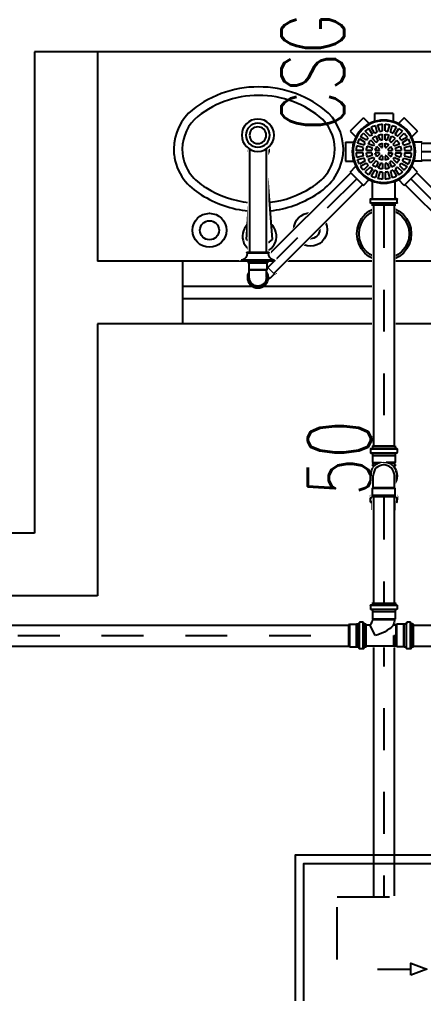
# Model space of a CAD drawing. Header units: inches. Extents: x 542787 to 543192, y 9574025 to 9574373.
# Drawn here: x 543045.465 to 543046.43, y 9574104.604 to 9574106.932 of the extents above; entities that cross this region are included whole.
import ezdxf
from ezdxf.enums import TextEntityAlignment as Align

# ---------------------------------------------------------------- set-up
doc = ezdxf.new("R2010")
doc.units = ezdxf.units.IN
doc.header["$MEASUREMENT"] = 0
for name, pattern in [('DASHDOT', [1, 0.5, -0.25, 0, -0.25]), ('HIDDEN', [0.375, 0.25, -0.125]), ('HIDDEN2', [4.7625, 3.175, -1.5875])]:
    doc.linetypes.add(name, pattern=pattern)
for name, color, linetype in [('EIXO', 8, 'Continuous'), ('I-ARQ', 8, 'Continuous'), ('I-CONEXAO', 1, 'Continuous'), ('I-ESGOTO', 6, 'Continuous'), ('I-NORMO_INST', 4, 'Continuous'), ('TINTERNO', 8, 'Continuous')]:
    doc.layers.add(name, color=color, linetype=linetype)
doc.styles.add('125', font='ROMANS.SHX', dxfattribs={"width": 0.7, "height": 0.25})
doc.styles.add('25', font='ROMANS.SHX', dxfattribs={"width": 0.7, "height": 0.05})

# ---------------------------------------------------------------- blocks, each defined once
blk = doc.blocks.new('*U170')
at = {"color": 2}
blk.add_wipeout([(0, -0.0285), (-4.4131, -0.0285), (-4.4131, 0.0285), (0, 0.0285)], dxfattribs=at)
for p, q in [((0, 0.025), (-4.4131, 0.025)), ((0, -0.025), (-4.4131, -0.025))]:
    blk.add_line(p, q)
at = {"layer": 'EIXO', "linetype": 'DASHDOT', "ltscale": 0.01}
blk.add_line((0, 0), (-4.4131, 0), dxfattribs=at)
blk = doc.blocks.new('*U78')
at = {"color": 2}
blk.add_wipeout([(0.1631, -0.1299), (0.3716, -0.3383), (0.3384, -0.3715), (0.1299, -0.1631)], dxfattribs=at)
for p, q in [((0.1607, -0.1323), (0.3692, -0.3407)), ((0.1324, -0.1606), (0.3409, -0.369))]:
    blk.add_line(p, q)
at = {"layer": 'EIXO', "linetype": 'DASHDOT', "ltscale": 0.01}
blk.add_line((0.1465, -0.1465), (0.355, -0.3549), dxfattribs=at)
blk = doc.blocks.new('*U74')
at = {"color": 2}
blk.add_wipeout([(-0.0036, 0.0278), (-0.0036, 0.0295), (0.007, 0.0401), (0.007, 0.0415), (0.0103, 0.0448), (0.0448, 0.0103), (0.0415, 0.007), (0.0401, 0.007), (0.0295, -0.0036), (0.0278, -0.0036), (0.0228, -0.0085), (0.0203, -0.0135), (0.0127, -0.0208), (0.0019, -0.0243), (-0.0059, -0.0237), (-0.0141, -0.0199), (-0.0191, -0.0152), (-0.0228, -0.0086), (-0.0244, -0.0002), (-0.0238, 0.0052), (-0.0203, 0.0135), (-0.0156, 0.0187), (-0.0085, 0.0228)], dxfattribs=at)
for p, q in [((-0.0077, 0.0215), (-0.002, 0.0272)), ((0.0086, 0.0395), (-0.002, 0.0288)), ((0.0045, 0.0223), (-0.002, 0.0288)), ((-0.002, 0.0288), (-0.002, 0.0271)), ((-0.002, 0.0271), (0.0025, 0.0227)), ((0.0115, 0.0437), (0.0086, 0.0409)), ((0.0086, 0.0409), (0.0086, 0.0395)), ((0.0086, 0.0409), (0.0409, 0.0086)), ((0.0115, 0.0437), (0.0437, 0.0115)), ((0.0223, 0.0045), (0.0288, -0.002)), ((0.0271, -0.002), (0.0227, 0.0025)), ((0.0395, 0.0086), (0.0288, -0.002)), ((0.0409, 0.0086), (0.0395, 0.0086)), ((0.0437, 0.0115), (0.0409, 0.0086)), ((0.0215, -0.0077), (0.0272, -0.002)), ((0.0288, -0.002), (0.0271, -0.002))]:
    blk.add_line(p, q)
for radius in [0.0228, 0.02]:
    blk.add_circle((0, 0), radius)
at = {"layer": 'TINTERNO'}
blk.add_line((0.0086, 0.0395), (0.0395, 0.0086), dxfattribs=at)
blk.add_circle((0, 0), 0.0188, dxfattribs=at)
blk = doc.blocks.new('*U75')
at = {"color": 2}
blk.add_wipeout([(-0.2064, -0.2397), (-0.4177, -0.4511), (-0.4509, -0.4179), (-0.2396, -0.2065)], dxfattribs=at)
for p, q in [((-0.2371, -0.2089), (-0.4485, -0.4204)), ((-0.2088, -0.2372), (-0.4202, -0.4487))]:
    blk.add_line(p, q)
at = {"layer": 'EIXO', "linetype": 'DASHDOT', "ltscale": 0.01}
blk.add_line((-0.223, -0.2231), (-0.4343, -0.4345), dxfattribs=at)
blk = doc.blocks.new('A$C57B471C8')
for p, q in [((-0.2101, 0.0488), (-0.1783, 0.0806)), ((-0.1783, 0.0806), (-0.1646, 0.0669)), ((-0.152, 0.0915), (-0.152, 0.0721)), ((-0.152, 0.0915), (-0.107, 0.0915)), ((-0.107, 0.0915), (-0.107, 0.0721)), ((-0.0807, 0.0806), (-0.0944, 0.0669)), ((-0.0807, 0.0806), (-0.0489, 0.0488)), ((-0.2101, 0.0488), (-0.1964, 0.0351)), ((-0.0489, 0.0488), (-0.0626, 0.0351)), ((-0.0181, 0.0273), (-0.0591, 0.0273)), ((-0.0168, 0.0309), (-0.0171, 0.0283)), ((-0.0071, 0.0318), (-0.0158, 0.0318)), ((-0.0158, 0.0308), (-0.0158, -0.0308)), ((-0.0071, 0.0308), (-0.0071, -0.0308)), ((-0.0061, 0.0311), (-0.0053, 0.0281)), ((0, 0.0273), (-0.0044, 0.0273)), ((0, 0.0273), (0, -0.0273)), ((-0.221, -0.0225), (-0.221, 0.0225)), ((-0.221, 0.0225), (-0.2016, 0.0225)), ((-0.221, -0.0225), (-0.2016, -0.0225)), ((-0.2101, -0.0488), (-0.1964, -0.0351)), ((-0.0489, -0.0488), (-0.0626, -0.0351)), ((-0.0181, -0.0273), (-0.0591, -0.0273)), ((-0.0168, -0.0309), (-0.0171, -0.0283)), ((-0.0071, -0.0318), (-0.0158, -0.0318)), ((-0.0061, -0.0311), (-0.0053, -0.0281)), ((0, -0.0273), (-0.0044, -0.0273)), ((-0.1783, -0.0806), (-0.2101, -0.0488)), ((-0.1783, -0.0806), (-0.1646, -0.0669)), ((-0.0807, -0.0806), (-0.0944, -0.0669)), ((-0.0489, -0.0488), (-0.0807, -0.0806)), ((-0.152, -0.0915), (-0.152, -0.0721)), ((-0.107, -0.0915), (-0.152, -0.0915)), ((-0.107, -0.0915), (-0.107, -0.0721))]:
    blk.add_line(p, q)
at = {"color": 8}
for p, q in [((-0.1623, 0.0371), (-0.1739, 0.0486)), ((-0.1568, 0.0413), (-0.165, 0.0554)), ((-0.1516, 0.0443), (-0.1598, 0.0584)), ((-0.1452, 0.0469), (-0.1494, 0.0627)), ((-0.1394, 0.0485), (-0.1436, 0.0643)), ((-0.1325, 0.0494), (-0.1325, 0.0657)), ((-0.1265, 0.0494), (-0.1265, 0.0657)), ((-0.1196, 0.0485), (-0.1154, 0.0643)), ((-0.1138, 0.0469), (-0.1096, 0.0627)), ((-0.1074, 0.0443), (-0.0992, 0.0584)), ((-0.1022, 0.0413), (-0.094, 0.0554)), ((-0.0967, 0.0371), (-0.0851, 0.0486)), ((-0.1738, 0.0221), (-0.1879, 0.0303)), ((-0.1708, 0.0273), (-0.1849, 0.0355)), ((-0.1666, 0.0328), (-0.1781, 0.0444)), ((-0.1517, 0.0179), (-0.1609, 0.0271)), ((-0.1474, 0.0222), (-0.1566, 0.0314)), ((-0.1431, 0.025), (-0.1481, 0.0371)), ((-0.1376, 0.0273), (-0.1426, 0.0394)), ((-0.1325, 0.0283), (-0.1325, 0.0414)), ((-0.1265, 0.0283), (-0.1265, 0.0414)), ((-0.1214, 0.0273), (-0.1164, 0.0394)), ((-0.1159, 0.025), (-0.1109, 0.0371)), ((-0.1116, 0.0222), (-0.1024, 0.0314)), ((-0.1073, 0.0179), (-0.0981, 0.0271)), ((-0.0924, 0.0328), (-0.0809, 0.0444)), ((-0.0882, 0.0273), (-0.0741, 0.0355)), ((-0.0852, 0.0221), (-0.0711, 0.0303)), ((-0.0171, 0.0273), (-0.0171, -0.0273)), ((-0.0051, 0.0273), (-0.0051, -0.0273)), ((-0.1789, 0.003), (-0.1952, 0.003)), ((-0.178, 0.0099), (-0.1938, 0.0141)), ((-0.1764, 0.0157), (-0.1922, 0.0199)), ((-0.1578, 0.003), (-0.1709, 0.003)), ((-0.1568, 0.0081), (-0.1689, 0.0131)), ((-0.1545, 0.0136), (-0.1666, 0.0186)), ((-0.1401, 0.003), (-0.1498, 0.003)), ((-0.1391, 0.0054), (-0.146, 0.0122)), ((-0.1349, 0.0096), (-0.1417, 0.0165)), ((-0.1325, 0.0106), (-0.1325, 0.0203)), ((-0.1265, 0.0106), (-0.1265, 0.0203)), ((-0.1241, 0.0096), (-0.1173, 0.0165)), ((-0.1199, 0.0054), (-0.113, 0.0122)), ((-0.1189, 0.003), (-0.1092, 0.003)), ((-0.1045, 0.0136), (-0.0924, 0.0186)), ((-0.1022, 0.0081), (-0.0901, 0.0131)), ((-0.1012, 0.003), (-0.0881, 0.003)), ((-0.0826, 0.0157), (-0.0668, 0.0199)), ((-0.081, 0.0099), (-0.0652, 0.0141)), ((-0.0801, 0.003), (-0.0638, 0.003)), ((-0.1789, -0.003), (-0.1952, -0.003)), ((-0.178, -0.0099), (-0.1938, -0.0141)), ((-0.1764, -0.0157), (-0.1922, -0.0199)), ((-0.1738, -0.0221), (-0.1879, -0.0303)), ((-0.1578, -0.003), (-0.1709, -0.003)), ((-0.1568, -0.0081), (-0.1689, -0.0131)), ((-0.1545, -0.0136), (-0.1666, -0.0186)), ((-0.1517, -0.0179), (-0.1609, -0.0271)), ((-0.1474, -0.0222), (-0.1566, -0.0314)), ((-0.1401, -0.003), (-0.1498, -0.003)), ((-0.1391, -0.0054), (-0.146, -0.0122)), ((-0.1349, -0.0096), (-0.1417, -0.0165)), ((-0.1325, -0.0106), (-0.1325, -0.0203)), ((-0.1265, -0.0106), (-0.1265, -0.0203)), ((-0.1241, -0.0096), (-0.1173, -0.0165)), ((-0.1199, -0.0054), (-0.113, -0.0122)), ((-0.1189, -0.003), (-0.1092, -0.003)), ((-0.1116, -0.0222), (-0.1024, -0.0314)), ((-0.1073, -0.0179), (-0.0981, -0.0271)), ((-0.1045, -0.0136), (-0.0924, -0.0186)), ((-0.1022, -0.0081), (-0.0901, -0.0131)), ((-0.1012, -0.003), (-0.0881, -0.003)), ((-0.0852, -0.0221), (-0.0711, -0.0303)), ((-0.0826, -0.0157), (-0.0668, -0.0199)), ((-0.081, -0.0099), (-0.0652, -0.0141)), ((-0.0801, -0.003), (-0.0638, -0.003)), ((-0.1708, -0.0273), (-0.1849, -0.0355)), ((-0.1666, -0.0328), (-0.1781, -0.0444)), ((-0.1623, -0.0371), (-0.1739, -0.0486)), ((-0.1568, -0.0413), (-0.165, -0.0554)), ((-0.1516, -0.0443), (-0.1598, -0.0584)), ((-0.1431, -0.025), (-0.1481, -0.0371)), ((-0.1376, -0.0273), (-0.1426, -0.0394)), ((-0.1325, -0.0283), (-0.1325, -0.0414)), ((-0.1265, -0.0283), (-0.1265, -0.0414)), ((-0.1214, -0.0273), (-0.1164, -0.0394)), ((-0.1159, -0.025), (-0.1109, -0.0371)), ((-0.1074, -0.0443), (-0.0992, -0.0584)), ((-0.1022, -0.0413), (-0.094, -0.0554)), ((-0.0967, -0.0371), (-0.0851, -0.0486)), ((-0.0924, -0.0328), (-0.0809, -0.0444)), ((-0.0882, -0.0273), (-0.0741, -0.0355)), ((-0.1452, -0.0469), (-0.1494, -0.0627)), ((-0.1394, -0.0485), (-0.1436, -0.0643)), ((-0.1325, -0.0494), (-0.1325, -0.0657)), ((-0.1265, -0.0494), (-0.1265, -0.0657)), ((-0.1196, -0.0485), (-0.1154, -0.0643)), ((-0.1138, -0.0469), (-0.1096, -0.0627))]:
    blk.add_line(p, q, dxfattribs=at)
blk.add_circle((-0.1295, 0), 0.0755)
blk.add_circle((-0.1295, 0), 0.0735, dxfattribs=at)
for radius, start, end in [(0.0658, 122.6132, 132.3868), (0.0658, 107.6132, 117.3868), (0.0495, 108.4746, 116.5254), (0.0658, 92.6132, 102.3868), (0.0495, 93.4746, 101.5254), (0.0658, 77.6132, 87.3868), (0.0495, 78.4746, 86.5254), (0.0495, 63.4746, 71.5254), (0.0658, 62.6132, 72.3868), (0.0658, 47.6132, 57.3868), (0.0658, 152.6132, 162.3868), (0.0658, 137.6132, 147.3868), (0.0495, 138.4746, 146.5254), (0.0415, 139.1455, 153.3545), (0.0495, 123.4746, 131.5254), (0.0415, 116.6455, 130.8545), (0.0285, 118.5423, 128.9577), (0.0415, 94.1455, 108.3545), (0.0285, 96.0423, 106.4577), (0.0415, 71.6455, 85.8545), (0.0285, 73.5423, 83.9577), (0.0285, 51.0423, 61.4577), (0.0415, 49.1455, 63.3545), (0.0495, 48.4746, 56.5254), (0.0415, 26.6455, 40.8545), (0.0495, 33.4746, 41.5254), (0.0658, 32.6132, 42.3868), (0.0658, 17.6132, 27.3868), (0.0658, 167.6132, 177.3868), (0.0495, 168.4746, 176.5254), (0.0495, 153.4746, 161.5254), (0.0415, 161.6455, 175.8545), (0.0285, 163.5423, 173.9577), (0.0285, 141.0423, 151.4577), (0.0205, 143.415, 171.585), (0.0205, 98.415, 126.585), (0.011, 150.8266, 164.1734), (0.011, 105.8266, 119.1734), (0.0205, 53.415, 81.585), (0.011, 60.8266, 74.1734), (0.011, 15.8266, 29.1734), (0.0205, 8.415, 36.585), (0.0285, 28.5423, 38.9577), (0.0285, 6.0423, 16.4577), (0.0415, 4.1455, 18.3545), (0.0495, 18.4746, 26.5254), (0.0495, 3.4746, 11.5254), (0.0658, 2.6132, 12.3868), (0.0658, 182.6132, 192.3868), (0.0658, 197.6132, 207.3868), (0.0495, 183.4746, 191.5254), (0.0495, 198.4746, 206.5254), (0.0415, 184.1455, 198.3545), (0.0415, 206.6455, 220.8545), (0.0285, 186.0423, 196.4577), (0.0285, 208.5423, 218.9577), (0.0205, 188.415, 216.585), (0.0285, 231.0423, 241.4577), (0.0205, 233.415, 261.585), (0.011, 195.8266, 209.1734), (0.011, 240.8266, 254.1734), (0.011, 285.8266, 299.1734), (0.0205, 278.415, 306.585), (0.011, 330.8266, 344.1734), (0.0285, 298.5423, 308.9577), (0.0205, 323.415, 351.585), (0.0285, 321.0423, 331.4577), (0.0285, 343.5423, 353.9577), (0.0415, 319.1455, 333.3545), (0.0415, 341.6455, 355.8545), (0.0495, 333.4746, 341.5254), (0.0495, 348.4746, 356.5254), (0.0658, 332.6132, 342.3868), (0.0658, 347.6132, 357.3868), (0.0658, 212.6132, 222.3868), (0.0495, 213.4746, 221.5254), (0.0495, 228.4746, 236.5254), (0.0415, 229.1455, 243.3545), (0.0495, 243.4746, 251.5254), (0.0415, 251.6455, 265.8545), (0.0285, 253.5423, 263.9577), (0.0285, 276.0423, 286.4577), (0.0415, 274.1455, 288.3545), (0.0495, 288.4746, 296.5254), (0.0415, 296.6455, 310.8545), (0.0495, 303.4746, 311.5254), (0.0495, 318.4746, 326.5254), (0.0658, 317.6132, 327.3868), (0.0658, 227.6132, 237.3868), (0.0658, 242.6132, 252.3868), (0.0658, 257.6132, 267.3868), (0.0495, 258.4746, 266.5254), (0.0495, 273.4746, 281.5254), (0.0658, 272.6132, 282.3868), (0.0658, 287.6132, 297.3868), (0.0658, 302.6132, 312.3868)]:
    blk.add_arc((-0.1295, 0), radius, start, end, dxfattribs=at)
for centre, start, end in [((-0.0181, 0.0284), 270, 355), ((-0.0158, 0.0308), 90, 175), ((-0.0071, 0.0308), 15, 90), ((-0.0044, 0.0284), 195, 270), ((-0.0181, -0.0284), 5, 90), ((-0.0158, -0.0308), 185, 270), ((-0.0071, -0.0308), 270, 345), ((-0.0044, -0.0284), 90, 165)]:
    blk.add_arc(centre, 0.001, start, end)
blk = doc.blocks.new('*U115')
at = {"color": 1, "style": '25', "flags": 3}
blk.add_attdef('QUANT.', text='', height=0.05, dxfattribs=at).set_placement((0, -0.2718), align=Align.CENTER)
at = {"color": 2}
blk.add_wipeout([(-0.0447, 0.0847), (-0.0339, 0.0739), (-0.0283, 0.0762), (-0.0283, 0.0915), (0.0283, 0.0915), (0.0283, 0.0762), (0.0339, 0.0739), (0.0447, 0.0847), (0.0847, 0.0447), (0.0739, 0.0339), (0.0762, 0.0283), (0.0915, 0.0283), (0.0915, -0.0283), (0.0762, -0.0283), (0.0739, -0.0339), (0.0847, -0.0447), (0.0447, -0.0847), (0.0339, -0.0739), (0.0332, -0.0742), (0.0332, -0.1093), (0.0359, -0.1122), (0.0359, -0.1295), (-0.0361, -0.1295), (-0.0361, -0.1122), (-0.0332, -0.1093), (-0.0332, -0.0742), (-0.0339, -0.0739), (-0.0447, -0.0847), (-0.0847, -0.0447), (-0.0739, -0.0339), (-0.0762, -0.0283), (-0.0915, -0.0283), (-0.0915, 0.0283), (-0.0762, 0.0283), (-0.0739, 0.0339), (-0.0847, 0.0447)], dxfattribs=at)
at = {"color": 2, "rotation": 269.9999999999936}
blk.add_blockref('A$C57B471C8', (-0.0001, -0.1295), dxfattribs=at)
at = {"color": 2}
blk.add_wipeout([(-0.0447, 0.0847), (-0.0339, 0.0739), (-0.0283, 0.0762), (-0.0283, 0.0915), (0.0283, 0.0915), (0.0283, 0.0762), (0.0339, 0.0739), (0.0447, 0.0847), (0.0847, 0.0447), (0.0739, 0.0339), (0.0762, 0.0283), (0.0915, 0.0283), (0.0915, -0.0283), (0.0762, -0.0283), (0.0739, -0.0339), (0.0847, -0.0447), (0.0447, -0.0847), (0.0339, -0.0739), (0.0332, -0.0742), (0.0332, -0.1093), (0.0359, -0.1122), (0.0359, -0.1295), (-0.0361, -0.1295), (-0.0361, -0.1122), (-0.0332, -0.1093), (-0.0332, -0.0742), (-0.0339, -0.0739), (-0.0447, -0.0847), (-0.0847, -0.0447), (-0.0739, -0.0339), (-0.0762, -0.0283), (-0.0915, -0.0283), (-0.0915, 0.0283), (-0.0762, 0.0283), (-0.0739, 0.0339), (-0.0847, 0.0447)], dxfattribs=at)
at = {"color": 2, "rotation": 269.9999999999936}
blk.add_blockref('A$C57B471C8', (-0.0001, -0.1295), dxfattribs=at)
at = {"color": 1, "style": '25', "flags": 1}
for tag, p in [('DESCRICAO', (0, -0.1085)), ('MARCA', (0, -0.1877))]:
    blk.add_attdef(tag, text='', height=0.05, dxfattribs=at).set_placement(p, align=Align.CENTER)
blk = doc.blocks.new('*U77')
at = {"color": 2}
blk.add_wipeout([(0.0285, 0), (0.0285, -1.7828), (-0.0285, -1.7828), (-0.0285, 0)], dxfattribs=at)
for p, q in [((-0.025, 0), (-0.025, -1.7828)), ((0.025, 0), (0.025, -1.7828))]:
    blk.add_line(p, q)
at = {"layer": 'EIXO', "linetype": 'DASHDOT', "ltscale": 0.01}
blk.add_line((0, 0), (0, -1.7828), dxfattribs=at)
blk = doc.blocks.new('*U73')
at = {"color": 2}
blk.add_wipeout([(0, 0.0228), (0.4829, 0.0228), (0.4829, -0.0228), (0, -0.0228)], dxfattribs=at)
for p, q in [((0, 0.02), (0.4829, 0.02)), ((0, -0.02), (0.4829, -0.02))]:
    blk.add_line(p, q)
at = {"layer": 'EIXO', "linetype": 'DASHDOT', "ltscale": 0.01}
blk.add_line((0, 0), (0.4829, 0), dxfattribs=at)
blk = doc.blocks.new('*U69')
at = {"color": 2}
blk.add_wipeout([(0.0026, 0.0263), (0.0167, 0.0222), (0.0266, 0.0115), (0.0291, -0.0016), (0.0243, -0.0154), (0.0138, -0.0241), (0.0026, -0.0262), (-0.0119, -0.0222), (-0.022, -0.0097), (-0.0237, 0.0006), (-0.0204, 0.0115), (-0.0115, 0.0225)], dxfattribs=at)
blk.add_circle((0.0027, 0), 0.025)
at = {"color": 8, "ltscale": 0.01}
blk.add_circle((0.0027, 0), 0.0233, dxfattribs=at)
for centre, start, end in [((0.0027, 0.0125), 132.0789, 270), ((0.0027, -0.0125), 312.0789, 90)]:
    blk.add_arc(centre, 0.0125, start, end, dxfattribs=at)
blk = doc.blocks.new('*U68')
at = {"color": 2}
blk.add_wipeout([(0.0171, 0.0222), (0.0183, 0.0234), (0.0333, 0.0234), (0.0343, 0.0244), (0.039, 0.0244), (0.039, -0.0244), (0.0343, -0.0244), (0.0333, -0.0234), (0.0183, -0.0234), (0.0171, -0.0222), (0.0101, -0.0222), (0.0049, -0.0239), (-0.0057, -0.0237), (-0.0159, -0.0185), (-0.0209, -0.0126), (-0.024, -0.0041), (-0.0242, 0.0027), (-0.0222, 0.01), (-0.0174, 0.0171), (-0.0132, 0.0205), (-0.0048, 0.0239), (0.0022, 0.0243), (0.0101, 0.0222)], dxfattribs=at)
for p, q in [((0, 0.0206), (0.0178, 0.0206)), ((0.019, 0.0218), (0.0178, 0.0206)), ((0.034, 0.0218), (0.019, 0.0218)), ((0.035, 0.0228), (0.034, 0.0218)), ((0.039, 0.0228), (0.035, 0.0228)), ((0.039, 0.0228), (0.039, -0.0228)), ((0, -0.0206), (0.0178, -0.0206)), ((0.019, -0.0218), (0.0178, -0.0206)), ((0.034, -0.0218), (0.019, -0.0218)), ((0.035, -0.0228), (0.034, -0.0218)), ((0.039, -0.0228), (0.035, -0.0228))]:
    blk.add_line(p, q)
at = {"color": 8}
for p, q in [((0.0178, 0.0206), (0.0178, -0.0206)), ((0.019, -0.0218), (0.019, 0.0218)), ((0.034, 0.0218), (0.034, -0.0218)), ((0.035, 0.0228), (0.035, -0.0228))]:
    blk.add_line(p, q, dxfattribs=at)
blk.add_arc((0, 0), 0.0228, 64.6232, 295.3768, dxfattribs=at)
for radius, start, end in [(0.0218, 70.9009, 289.0991), (0.0206, 90, 270)]:
    blk.add_arc((0, 0), radius, start, end)
blk = doc.blocks.new('SF40B5')
at = {"color": 8, "linetype": 'Continuous'}
for p, q in [((0.0011, 0.04), (0, 0.04)), ((0, 0.04), (0, -0.04)), ((0.0011, 0.04), (0.0011, -0.04)), ((0.0191, 0.0267), (0.0184, 0.0267)), ((0.0184, 0.0267), (0.0184, -0.0267)), ((0.0197, 0.026), (0.0197, -0.026)), ((0.0011, -0.04), (0, -0.04)), ((0.0191, -0.0267), (0.0184, -0.0267))]:
    blk.add_line(p, q, dxfattribs=at)
at = {"linetype": 'Continuous'}
for p, q in [((0.2669, 0.02), (0.0197, 0.02)), ((0.2669, -0.02), (0.0197, -0.02))]:
    blk.add_line(p, q, dxfattribs=at)
for radius in [0.0387, 0.02]:
    blk.add_circle((0.3, 0), radius)
at = {"color": 8}
blk.add_circle((0.3, 0), 0.0287, dxfattribs=at)
at = {"linetype": 'Continuous'}
for centre, start, end in [((0.0187, 0.0443), 201.6148, 268.9949), ((0.0187, -0.0443), 91.0051, 158.3852)]:
    blk.add_arc(centre, 0.019, start, end, dxfattribs=at)
at = {"color": 8, "linetype": 'Continuous'}
for centre, start, end in [((0.0191, 0.026), 0, 90), ((0.0191, -0.026), 270, 0)]:
    blk.add_arc(centre, 0.000667, start, end, dxfattribs=at)
at = {"color": 2}
blk.add_wipeout([(0.0011, 0.0446), (0.0067, 0.0446), (0.0067, 0.0383), (0.0149, 0.0312), (0.0253, 0.0312), (0.0253, 0.0246), (0.2659, 0.0246), (0.2726, 0.0326), (0.2841, 0.0398), (0.2972, 0.0431), (0.3107, 0.0422), (0.3233, 0.0371), (0.3337, 0.0284), (0.3408, 0.017), (0.3441, 0.0038), (0.3432, -0.0097), (0.3382, -0.0222), (0.3295, -0.0326), (0.318, -0.0398), (0.3049, -0.0431), (0.2914, -0.0422), (0.2788, -0.0371), (0.2684, -0.0284), (0.266, -0.0246), (0.0253, -0.0246), (0.0253, -0.0312), (0.0149, -0.0312), (0.0067, -0.0383), (0.0067, -0.0446), (0.0011, -0.0446)], dxfattribs=at)
at = {"color": 8, "linetype": 'Continuous'}
for p, q in [((0.0021, 0.04), (0.0011, 0.04)), ((0.0011, 0.04), (0.0011, -0.04)), ((0.0021, 0.04), (0.0021, -0.04)), ((0.0201, 0.0267), (0.0194, 0.0267)), ((0.0194, 0.0267), (0.0194, -0.0267)), ((0.0208, 0.026), (0.0208, -0.026)), ((0.0021, -0.04), (0.0011, -0.04)), ((0.0201, -0.0267), (0.0194, -0.0267))]:
    blk.add_line(p, q, dxfattribs=at)
at = {"linetype": 'Continuous'}
for p, q in [((0.2679, 0.02), (0.0208, 0.02)), ((0.2679, -0.02), (0.0208, -0.02))]:
    blk.add_line(p, q, dxfattribs=at)
for radius in [0.0387, 0.02]:
    blk.add_circle((0.3011, 0), radius)
at = {"color": 8}
blk.add_circle((0.3011, 0), 0.0287, dxfattribs=at)
at = {"linetype": 'Continuous'}
for centre, start, end in [((0.0198, 0.0443), 201.6148, 268.9949), ((0.0198, -0.0443), 91.0051, 158.3852)]:
    blk.add_arc(centre, 0.019, start, end, dxfattribs=at)
at = {"color": 8, "linetype": 'Continuous'}
for centre, start, end in [((0.0201, 0.026), 0, 90), ((0.0201, -0.026), 270, 0)]:
    blk.add_arc(centre, 0.000667, start, end, dxfattribs=at)
blk = doc.blocks.new('*U70')
at = {"color": 2, "ltscale": 0.5}
blk.add_wipeout([(-0.302, -0.302), (0.302, -0.302), (0.302, 0.302), (-0.302, 0.302)], dxfattribs=at)
at = {"ltscale": 0.5}
blk.add_lwpolyline([(-0.4, -0.4), (0.4, -0.4), (0.4, 0.4), (-0.4, 0.4)], close=True, dxfattribs=at)
at = {"color": 8, "ltscale": 0.5}
blk.add_lwpolyline([(-0.38, -0.38), (0.38, -0.38), (0.38, 0.38), (-0.38, 0.38)], close=True, dxfattribs=at)
at = {"color": 8, "linetype": 'HIDDEN', "ltscale": 0.5}
blk.add_lwpolyline([(-0.3, -0.3), (0.3, -0.3), (0.3, 0.3), (-0.3, 0.3)], close=True, dxfattribs=at)
at = {"layer": 'I-CONEXAO', "color": 8, "linetype": 'HIDDEN', "ltscale": 0.5}
for p, q in [((-0.0375, 0.3), (-0.0375, -0.0064)), ((0.0375, 0.3), (0.0375, -0.0064)), ((-0.3, -0.3), (-0.0595, -0.0595)), ((0.3, -0.3), (0.0595, -0.0595))]:
    blk.add_line(p, q, dxfattribs=at)
at = {"layer": 'I-CONEXAO', "color": 8, "ltscale": 0.5}
for p, q in [((-0.2041, 0.127), (-0.1243, 0.127)), ((0.2041, 0.127), (0.1243, 0.127)), ((-0.0006, -0.2462), (-0.0006, -0.1664))]:
    blk.add_line(p, q, dxfattribs=at)
for points in [[(-0.1243, 0.113), (-0.1243, 0.1411), (-0.0865, 0.127)], [(0.1243, 0.113), (0.1243, 0.1411), (0.0865, 0.127)], [(0.0135, -0.1664), (-0.0147, -0.1664), (-0.0006, -0.1286)]]:
    blk.add_lwpolyline(points, close=True, dxfattribs=at)
at = {"layer": 'I-CONEXAO', "color": 8, "linetype": 'HIDDEN', "ltscale": 0.5}
for centre, start, end in [((-0.1125, -0.0064), 315, 0), ((0.1125, -0.0064), 180, 225)]:
    blk.add_arc(centre, 0.075, start, end, dxfattribs=at)
blk = doc.blocks.new('*U144')
at = {"color": 2}
blk.add_wipeout([(0.0484, -0.0342), (0.0452, -0.0317), (0.0447, -0.0297), (0.039, -0.0297), (0.039, -0.0277), (0.0194, -0.0277), (-0.0004, -0.0354), (-0.0222, -0.0277), (-0.0224, -0.0292), (-0.0295, -0.0292), (-0.0296, -0.0282), (-0.031, -0.0295), (-0.0478, -0.0295), (-0.048, -0.0297), (-0.0524, -0.0297), (-0.0526, -0.0312), (-0.0558, -0.0342), (-0.0646, -0.0342), (-0.0678, -0.0317), (-0.0683, -0.0297), (-0.0717, -0.0297), (-0.0717, 0.0296), (-0.0683, 0.0296), (-0.0678, 0.0316), (-0.0646, 0.034), (-0.0558, 0.034), (-0.0526, 0.031), (-0.0524, 0.0296), (-0.0464, 0.0296), (-0.0464, 0.0294), (-0.031, 0.0294), (-0.0296, 0.028), (-0.0295, 0.0291), (-0.0224, 0.0291), (-0.0222, 0.0276), (-0.0019, 0.0353), (0.0194, 0.0276), (0.039, 0.0276), (0.039, 0.0296), (0.0447, 0.0296), (0.0452, 0.0316), (0.0484, 0.034), (0.0572, 0.034), (0.0604, 0.031), (0.0606, 0.0296), (0.065, 0.0296), (0.0653, 0.0293), (0.082, 0.0293), (0.0828, 0.0262), (0.0828, -0.0264), (0.082, -0.0295), (0.0653, -0.0295), (0.065, -0.0297), (0.0606, -0.0297), (0.0604, -0.0312), (0.0572, -0.0342)], dxfattribs=at)
for p, q in [((-0.0717, -0.0274), (-0.0717, 0.0273)), ((-0.0717, 0.0273), (-0.0673, 0.0273)), ((-0.0656, 0.031), (-0.0664, 0.028)), ((-0.0646, 0.0317), (-0.0558, 0.0317)), ((-0.0646, -0.0309), (-0.0646, 0.0307)), ((-0.0551, -0.0309), (-0.0551, 0.0307)), ((-0.0548, 0.0308), (-0.0546, 0.0282)), ((-0.0536, 0.0273), (-0.0489, 0.0273)), ((-0.0489, -0.0274), (-0.0489, 0.0273)), ((-0.0489, 0.0273), (-0.0487, 0.0271)), ((-0.0487, 0.0271), (-0.0319, 0.0271)), ((-0.0319, 0.0271), (-0.0319, 0.0052)), ((-0.0319, 0.0271), (-0.0301, 0.0253)), ((-0.0301, 0.0253), (-0.0198, 0.0253)), ((-0.0275, 0.0253), (-0.0274, 0.0268)), ((-0.0274, 0.0268), (-0.0245, 0.0268)), ((-0.0243, 0.0253), (-0.0245, 0.0268)), ((0.0186, 0.0253), (0.0413, 0.0253)), ((0.0413, -0.0274), (0.0413, 0.0273)), ((0.0413, 0.0273), (0.0457, 0.0273)), ((0.0474, 0.031), (0.0466, 0.028)), ((0.0484, 0.0317), (0.0572, 0.0317)), ((0.0484, -0.0309), (0.0484, 0.0307)), ((0.0572, -0.0309), (0.0572, 0.0307)), ((0.0582, 0.0308), (0.0584, 0.0282)), ((0.0594, 0.0273), (0.0641, 0.0273)), ((0.0641, 0.0273), (0.0643, 0.027)), ((0.0811, 0.027), (0.0643, 0.027)), ((0.0811, 0.027), (0.0828, 0.0253)), ((0.0828, -0.0254), (0.0828, 0.0253)), ((-0.0319, -0.0272), (-0.0319, -0.0054)), ((-0.0717, -0.0274), (-0.0673, -0.0274)), ((-0.0656, -0.0311), (-0.0664, -0.0282)), ((-0.0646, -0.0319), (-0.0558, -0.0319)), ((-0.0548, -0.031), (-0.0546, -0.0283)), ((-0.0536, -0.0274), (-0.0489, -0.0274)), ((-0.0489, -0.0274), (-0.0487, -0.0272)), ((-0.0487, -0.0272), (-0.0319, -0.0272)), ((-0.0319, -0.0272), (-0.0301, -0.0254)), ((-0.0301, -0.0254), (-0.0198, -0.0254)), ((-0.0275, -0.0254), (-0.0274, -0.0269)), ((-0.0274, -0.0269), (-0.0245, -0.0269)), ((-0.0243, -0.0254), (-0.0245, -0.0269)), ((0.0186, -0.0254), (0.0413, -0.0254)), ((0.0413, -0.0274), (0.0457, -0.0274)), ((0.0474, -0.0311), (0.0466, -0.0282)), ((0.0484, -0.0319), (0.0572, -0.0319)), ((0.0582, -0.031), (0.0584, -0.0283)), ((0.0594, -0.0274), (0.0641, -0.0274)), ((0.0641, -0.0274), (0.0643, -0.0272)), ((0.0811, -0.0272), (0.0643, -0.0272)), ((0.0811, -0.0272), (0.0828, -0.0254))]:
    blk.add_line(p, q)
at = {"color": 8}
for p, q in [((-0.0666, -0.0274), (-0.0666, 0.0273)), ((-0.0545, -0.0274), (-0.0545, 0.0273)), ((-0.0487, -0.0272), (-0.0487, 0.0271)), ((-0.0301, 0.0253), (-0.0301, 0.0117)), ((0.0413, -0.0254), (0.0413, 0.0253)), ((0.0464, -0.0274), (0.0464, 0.0273)), ((0.0585, -0.0274), (0.0585, 0.0273)), ((0.0641, 0.0273), (0.0641, -0.0274)), ((0.0643, -0.0272), (0.0643, 0.027)), ((0.0811, 0.027), (0.0811, -0.0272)), ((-0.0301, -0.0254), (-0.0301, -0.0118))]:
    blk.add_line(p, q, dxfattribs=at)
blk.add_lwpolyline([(0.0159, 0.0258), (0.0159, 0.0258, 0.174705)], format="xyb")
for radius in [0.0318, 0.0256]:
    blk.add_circle((-0.0006, -0.0001), radius)
blk.add_circle((-0.0006, -0.0001), 0.0273, dxfattribs=at)
for centre, start, end in [((-0.0673, 0.0283), 270, 345), ((-0.0646, 0.0307), 90, 165), ((-0.0558, 0.0307), 5, 90), ((-0.0536, 0.0283), 185, 270), ((0.0457, 0.0283), 270, 345), ((0.0484, 0.0307), 90, 165), ((0.0572, 0.0307), 5, 90), ((0.0594, 0.0283), 185, 270), ((-0.0673, -0.0284), 15, 90), ((-0.0646, -0.0309), 195, 270), ((-0.0558, -0.0309), 270, 355), ((-0.0536, -0.0284), 90, 175), ((0.0457, -0.0284), 15, 90), ((0.0484, -0.0309), 195, 270), ((0.0572, -0.0309), 270, 355), ((0.0594, -0.0284), 90, 175)]:
    blk.add_arc(centre, 0.001, start, end)
blk = doc.blocks.new('*U198')
at = {"color": 1, "style": '25'}
for tag, flags, p in [('DESCRICAO', 1, (0, -0.1085)), ('MARCA', 1, (0, -0.1877)), ('QUANT.', 3, (0, -0.2718))]:
    blk.add_attdef(tag, text='', height=0.05, dxfattribs=dict(at, flags=flags)).set_placement(p, align=Align.CENTER)
at = {"color": 2}
blk.add_wipeout([(-0.0287, 0.0245), (-0.0294, 0.0413), (-0.034, 0.0514), (-0.034, 0.0656), (-0.0294, 0.0656), (-0.0294, 0.07), (0, 0.07), (0.0294, 0.07), (0.0294, 0.0661), (0.034, 0.0661), (0.034, 0.0519), (0.0292, 0.0417), (0.0297, 0.0182), (0.0292, 0.0088), (0.0277, -0.01), (0.0239, -0.0196), (0.0192, -0.0234), (0.0124, -0.0273), (0.006, -0.0297), (-0.0054, -0.0291), (-0.0148, -0.0264), (-0.0211, -0.0214), (-0.0258, -0.0129), (-0.0287, -0.0036), (-0.0287, 0.0055)], dxfattribs=at)
for p, q in [((-0.0274, 0.07), (0.0273, 0.07)), ((-0.0274, 0.07), (-0.0274, 0.0656)), ((0.0273, 0.07), (0.0273, 0.0656)), ((-0.0318, 0.0629), (-0.0318, 0.0542)), ((-0.0311, 0.0639), (-0.0281, 0.0647)), ((-0.0309, 0.0532), (-0.0283, 0.0529)), ((-0.0308, 0.0629), (0.0308, 0.0629)), ((-0.0308, 0.0534), (0.0308, 0.0534)), ((-0.0274, 0.0519), (-0.0274, 0.0473)), ((-0.0274, 0.0473), (-0.0272, 0.0471)), ((0.0271, 0.0471), (-0.0272, 0.0471)), ((-0.0272, 0.0471), (-0.0272, 0.0303)), ((0.0273, 0.0473), (0.0271, 0.0471)), ((0.0271, 0.0471), (0.0271, 0.0303)), ((0.0273, 0.0519), (0.0273, 0.0473)), ((0.0311, 0.0639), (0.0281, 0.0647)), ((0.0309, 0.0532), (0.0283, 0.0529)), ((0.0318, 0.0629), (0.0318, 0.0542)), ((0.0271, 0.0303), (-0.0272, 0.0303)), ((-0.0272, 0.0303), (-0.0254, 0.0285)), ((-0.0254, 0.0285), (-0.0254, 0)), ((0.0271, 0.0303), (0.0253, 0.0285)), ((0.0253, 0.0285), (0.0253, 0))]:
    blk.add_line(p, q)
at = {"color": 8}
for p, q in [((-0.0274, 0.0649), (0.0273, 0.0649)), ((-0.0274, 0.0529), (0.0273, 0.0529)), ((0.0273, 0.0473), (-0.0274, 0.0473)), ((0.0253, 0.0285), (-0.0254, 0.0285))]:
    blk.add_line(p, q, dxfattribs=at)
for centre, radius, start, end in [((-0.0308, 0.0629), 0.001, 105, 180), ((-0.0308, 0.0542), 0.001, 180, 265), ((-0.0284, 0.0519), 0.001, 0, 85), ((-0.0284, 0.0656), 0.001, 285, 0), ((0.0283, 0.0656), 0.001, 180, 255), ((0.0283, 0.0519), 0.001, 95, 180), ((0.0308, 0.0542), 0.001, 275, 0), ((0.0308, 0.0629), 0.001, 0, 75), ((0, 0), 0.0254, 180, 0)]:
    blk.add_arc(centre, radius, start, end)
blk = doc.blocks.new('A$C17546350')
for p, q in [((0.0393, 0.0723), (0.0393, 0.0636)), ((0.04, 0.0733), (0.043, 0.0741)), ((0.0403, 0.0723), (0.1019, 0.0723)), ((0.0438, 0.0794), (0.0985, 0.0794)), ((0.0438, 0.0794), (0.0438, 0.075)), ((0.0985, 0.0794), (0.0985, 0.075)), ((0.1022, 0.0733), (0.0992, 0.0741)), ((0.1029, 0.0723), (0.1029, 0.0636)), ((0.0402, 0.0626), (0.0428, 0.0623)), ((0.0403, 0.0628), (0.1019, 0.0628)), ((0.0438, 0.0613), (0.0438, 0.0567)), ((0.0438, 0.0567), (0.0985, 0.0567)), ((0.0438, 0.0567), (0.044, 0.0565)), ((0.044, 0.0565), (0.044, 0.0397)), ((0.0985, 0.0567), (0.0983, 0.0565)), ((0.0983, 0.0565), (0.0983, 0.0397)), ((0.0985, 0.0613), (0.0985, 0.0567)), ((0.102, 0.0626), (0.0994, 0.0623)), ((0, 0.0273), (0.0044, 0.0273)), ((0, -0.0274), (0, 0.0273)), ((0.0061, 0.0311), (0.0053, 0.0281)), ((0.0071, 0.0318), (0.0158, 0.0318)), ((0.0071, -0.0308), (0.0071, 0.0308)), ((0.0166, -0.0308), (0.0166, 0.0308)), ((0.0168, 0.0309), (0.0171, 0.0283)), ((0.0181, 0.0273), (0.0227, 0.0273)), ((0.0227, 0.0273), (0.0229, 0.0272)), ((0.0227, -0.0274), (0.0227, 0.0273)), ((0.0229, 0.0272), (0.0397, 0.0272)), ((0.0397, 0.0272), (0.0415, 0.0253)), ((0.0397, -0.0271), (0.0397, 0.0272)), ((0.0415, 0.0253), (0.047, 0.0253)), ((0.044, 0.0397), (0.0983, 0.0397)), ((0.044, 0.0397), (0.0453, 0.0383)), ((0.0917, 0), (0.1038, 0.0253)), ((0.0983, 0.0397), (0.0973, 0.0387)), ((0.1038, 0.0253), (0.113, 0.0253)), ((0.113, -0.0274), (0.113, 0.0273)), ((0.113, 0.0273), (0.1174, 0.0273)), ((0.1191, 0.0311), (0.1183, 0.0281)), ((0.1201, 0.0318), (0.1288, 0.0318)), ((0.1201, -0.0308), (0.1201, 0.0308)), ((0.1288, -0.0308), (0.1288, 0.0308)), ((0.1298, 0.0309), (0.1301, 0.0283)), ((0.1311, 0.0273), (0.1357, 0.0273)), ((0.1357, 0.0273), (0.136, 0.0271)), ((0.1527, 0.0271), (0.136, 0.0271)), ((0.1527, 0.0271), (0.1545, 0.0253)), ((0.1545, -0.0254), (0.1545, 0.0253)), ((0.0443, -0.0268), (0.0443, 0)), ((0.0472, 0), (0.0443, 0)), ((0.0472, -0.0268), (0.0472, 0)), ((0, -0.0274), (0.0044, -0.0274)), ((0.0061, -0.0311), (0.0053, -0.0281)), ((0.0071, -0.0318), (0.0158, -0.0318)), ((0.0168, -0.0309), (0.0171, -0.0283)), ((0.0181, -0.0274), (0.0227, -0.0274)), ((0.0227, -0.0274), (0.0229, -0.0271)), ((0.0229, -0.0271), (0.0397, -0.0271)), ((0.0397, -0.0271), (0.0415, -0.0254)), ((0.0415, -0.0254), (0.0441, -0.0254)), ((0.0441, -0.0254), (0.0443, -0.0268)), ((0.0443, -0.0268), (0.0472, -0.0268)), ((0.0473, -0.0254), (0.0472, -0.0268)), ((0.0473, -0.0254), (0.113, -0.0254)), ((0.113, -0.0274), (0.1174, -0.0274)), ((0.1191, -0.0311), (0.1183, -0.0281)), ((0.1201, -0.0318), (0.1288, -0.0318)), ((0.1298, -0.0309), (0.1301, -0.0283)), ((0.1311, -0.0274), (0.1357, -0.0274)), ((0.1357, -0.0274), (0.136, -0.0271)), ((0.1527, -0.0271), (0.136, -0.0271)), ((0.1527, -0.0271), (0.1545, -0.0254))]:
    blk.add_line(p, q)
at = {"color": 8}
for p, q in [((0.0438, 0.0743), (0.0985, 0.0743)), ((0.0438, 0.0623), (0.0985, 0.0623)), ((0.044, 0.0565), (0.0983, 0.0565)), ((0.0051, -0.0274), (0.0051, 0.0273)), ((0.0171, -0.0274), (0.0171, 0.0273)), ((0.0229, -0.0271), (0.0229, 0.0272)), ((0.0415, -0.0254), (0.0415, 0.0253)), ((0.0458, 0.0379), (0.0976, 0.0379)), ((0.113, -0.0254), (0.113, 0.0253)), ((0.1181, -0.0274), (0.1181, 0.0273)), ((0.1301, -0.0274), (0.1301, 0.0273)), ((0.1357, 0.0273), (0.1357, -0.0274)), ((0.136, -0.0271), (0.136, 0.0271)), ((0.1527, 0.0271), (0.1527, -0.0271)), ((0.0441, -0.0254), (0.0441, 0)), ((0.0441, 0), (0.0443, 0)), ((0.0472, 0), (0.0473, 0)), ((0.0473, -0.0254), (0.0473, 0))]:
    blk.add_line(p, q, dxfattribs=at)
for centre, radius, start, end in [((0.0403, 0.0723), 0.001, 105, 180), ((0.0428, 0.075), 0.001, 285, 0), ((0.0995, 0.075), 0.001, 180, 255), ((0.1019, 0.0723), 0.001, 0, 75), ((0.0403, 0.0636), 0.001, 180, 265), ((0.0428, 0.0613), 0.001, 0, 85), ((0.0995, 0.0613), 0.001, 95, 180), ((0.1019, 0.0636), 0.001, 275, 0), ((0.0044, 0.0283), 0.001, 270, 345), ((0.0071, 0.0308), 0.001, 90, 165), ((0.0158, 0.0308), 0.001, 5, 90), ((0.0181, 0.0283), 0.001, 185, 270), ((0.152, 0.057), 0.1084, 189.9198, 196.2777), ((0.047, 0.0264), 0.001, 270, 16.2777), ((0.114, 0.0888), 0.0916, 224.1792, 255.8838), ((0.152, 0.057), 0.0577, 198.4794, 213.2986), ((0.1174, 0.0283), 0.001, 270, 345), ((0.1201, 0.0308), 0.001, 90, 165), ((0.1288, 0.0308), 0.001, 5, 90), ((0.1311, 0.0283), 0.001, 185, 270), ((0.0044, -0.0284), 0.001, 15, 90), ((0.0071, -0.0308), 0.001, 195, 270), ((0.0158, -0.0308), 0.001, 270, 355), ((0.0181, -0.0284), 0.001, 90, 175), ((0.1174, -0.0284), 0.001, 15, 90), ((0.1201, -0.0308), 0.001, 195, 270), ((0.1288, -0.0308), 0.001, 270, 355), ((0.1311, -0.0284), 0.001, 90, 175)]:
    blk.add_arc(centre, radius, start, end)
blk = doc.blocks.new('*U146')
at = {"color": 2}
blk.add_wipeout([(0.0298, -0.0827), (0.0265, -0.0834), (-0.0264, -0.0834), (-0.0297, -0.0827), (-0.0297, -0.066), (-0.03, -0.0657), (-0.03, -0.0615), (-0.0311, -0.0614), (-0.0344, -0.0577), (-0.0344, -0.049), (-0.0317, -0.0454), (-0.03, -0.045), (-0.03, -0.0392), (-0.028, -0.0392), (-0.028, 0.0213), (-0.0295, 0.0215), (-0.0295, 0.0293), (-0.0289, 0.0293), (-0.0298, 0.0303), (-0.0298, 0.0471), (-0.03, 0.0473), (-0.03, 0.0515), (-0.0311, 0.0516), (-0.0344, 0.0553), (-0.0344, 0.064), (-0.0317, 0.0676), (-0.03, 0.068), (-0.03, 0.0711), (0.03, 0.0711), (0.03, 0.068), (0.0318, 0.0676), (0.0345, 0.064), (0.0345, 0.0553), (0.0311, 0.0516), (0.03, 0.0515), (0.03, 0.0455), (0.0298, 0.0455), (0.0298, 0.0303), (0.028, 0.0285), (0.028, 0.0263), (0.0371, 0.0283), (0.0386, 0.0298), (0.0554, 0.0298), (0.0556, 0.03), (0.0598, 0.03), (0.0599, 0.0311), (0.0636, 0.0345), (0.0723, 0.0345), (0.0759, 0.0318), (0.0763, 0.03), (0.0794, 0.03), (0.0794, -0.03), (0.0763, -0.03), (0.0759, -0.0317), (0.0723, -0.0344), (0.0636, -0.0344), (0.0599, -0.0311), (0.0598, -0.03), (0.0538, -0.03), (0.0538, -0.0298), (0.0386, -0.0298), (0.038, -0.0293), (0.028, -0.0342), (0.028, -0.0392), (0.03, -0.0392), (0.03, -0.045), (0.0318, -0.0454), (0.0345, -0.049), (0.0345, -0.0577), (0.0311, -0.0614), (0.03, -0.0615), (0.03, -0.0657), (0.0298, -0.066)], dxfattribs=at)
at = {"color": 2, "rotation": 270}
blk.add_blockref('A$C17546350', (0, 0.0711), dxfattribs=at)
blk = doc.blocks.new('*U197')
at = {"color": 2}
blk.add_wipeout([(0.0285, 0), (0.0285, -0.2503), (-0.0285, -0.2503), (-0.0285, 0)], dxfattribs=at)
for p, q in [((-0.025, 0), (-0.025, -0.2503)), ((0.025, 0), (0.025, -0.2503))]:
    blk.add_line(p, q)
at = {"layer": 'EIXO', "linetype": 'DASHDOT', "ltscale": 0.01}
blk.add_line((0, 0), (0, -0.2503), dxfattribs=at)

msp = doc.modelspace()

# ---------------------------------------------------------------- linework, layer by layer
at = {"layer": 'I-ARQ'}
for p, q in [((543045.501, 9574106.8545), (543045.501, 9574105.7045)), ((543045.651, 9574106.8545), (543045.501, 9574106.8545)), ((543049.421, 9574106.8545), (543045.651, 9574106.8545)), ((543045.651, 9574106.8545), (543045.651, 9574106.3545)), ((543046.0076, 9574106.4061), (543046.0166, 9574106.5521)), ((543046.0696, 9574106.4061), (543046.0583, 9574106.5521)), ((543049.421, 9574106.3545), (543045.651, 9574106.3545)), ((543049.571, 9574106.2045), (543045.651, 9574106.2045)), ((543045.651, 9574106.2045), (543045.651, 9574105.5545)), ((543045.501, 9574105.7045), (543045.116, 9574105.7045)), ((543045.651, 9574105.5545), (543045.116, 9574105.5545))]:
    msp.add_line(p, q, dxfattribs=at)
at = {"layer": 'I-ARQ', "linetype": 'HIDDEN2'}
for p, q in [((543045.8548, 9574106.2045), (543045.8548, 9574106.3545)), ((543046.3548, 9574106.3545), (543046.3548, 9574106.2045)), ((543045.8548, 9574106.2945), (543046.3548, 9574106.2945)), ((543046.3548, 9574106.2645), (543045.8548, 9574106.2645))]:
    msp.add_line(p, q, dxfattribs=at)
at = {"layer": 'I-ARQ'}
for centre, radius in [((543046.036, 9574106.6221), 0.0248), ((543046.036, 9574106.6221), 0.0188), ((543046.036, 9574106.6221), 0.0146), ((543045.9188, 9574106.4283), 0.0406), ((543046.16, 9574106.4299), 0.0398), ((543045.9188, 9574106.4283), 0.0228), ((543046.16, 9574106.4299), 0.0218)]:
    msp.add_circle(centre, radius, dxfattribs=at)
at = {"layer": 'I-ARQ', "linetype": 'Continuous', "ltscale": 2.5}
for radius in [0.065, 0.0599]:
    msp.add_circle((543046.336, 9574106.42), radius, dxfattribs=at)
at = {"layer": 'I-ARQ'}
for centre, radius, start, end in [((543046.0341, 9574106.5221), 0.2488, 89.5162, 131.6756), ((543046.0379, 9574106.5221), 0.2488, 48.3244, 90.4838), ((543046.0341, 9574106.5221), 0.2284, 89.5162, 131.4959), ((543046.0379, 9574106.5221), 0.2284, 48.5041, 90.4838), ((543045.9568, 9574106.6216), 0.1234, 135.6181, 185.5476), ((543046.1152, 9574106.6216), 0.1234, 354.4524, 44.3819), ((543045.9568, 9574106.6216), 0.103, 135.9979, 185.422), ((543046.1152, 9574106.6216), 0.103, 354.578, 44.0021), ((543045.9624, 9574106.6251), 0.1292, 186.8233, 215.4768), ((543045.9624, 9574106.6251), 0.1089, 186.9427, 215.1953), ((543046.1096, 9574106.6251), 0.1089, 324.8047, 353.0573), ((543046.1096, 9574106.6251), 0.1292, 324.5232, 353.1767), ((543045.9786, 9574106.6467), 0.1349, 218.7467, 239.4245), ((543046.0375, 9574106.5437), 0.0225, 22.02, 157.98), ((543046.0934, 9574106.6467), 0.1349, 300.5755, 321.2533), ((543045.9786, 9574106.6467), 0.1552, 218.5159, 239.275), ((543046.0342, 9574106.7232), 0.2292, 237.172, 264.7119), ((543046.0378, 9574106.7232), 0.2292, 276.2293, 302.828), ((543046.0934, 9574106.6467), 0.1552, 300.725, 321.4841), ((543046.0342, 9574106.7232), 0.2495, 237.2625, 264.855), ((543046.0378, 9574106.7232), 0.2495, 276.0812, 302.7375), ((543046.0383, 9574106.4142), 0.0405, 135.9756, 47.3975), ((543046.0386, 9574106.4431), 0.0483, 230.0629, 309.9371)]:
    msp.add_arc(centre, radius, start, end, dxfattribs=at)

# ---------------------------------------------------------------- block references
at = {"layer": 'I-ESGOTO', "xscale": -1}
msp.add_blockref('*U170', (543043.2611, 9574105.4597), dxfattribs=at)

# ---------------------------------------------------------------- next in the draw order: block references
at = {"layer": 'I-ESGOTO', "xscale": -1, "rotation": 270}
for name, p in [('*U78', (543046.7549, 9574106.1966)), ('*U74', (543046.0344, 9574106.3155))]:
    msp.add_blockref(name, p, dxfattribs=at)

# ---------------------------------------------------------------- next in the draw order: block references
msp.add_blockref('*U75', (543046.4937, 9574106.7746), dxfattribs=at)

# ---------------------------------------------------------------- next in the draw order: block references
at = {"layer": 'I-ESGOTO', "xscale": -1}
msp.add_blockref('*U115', (543046.3352, 9574106.6163), dxfattribs=at)
at = {"layer": 'I-ESGOTO', "xscale": -1, "rotation": 270}
msp.add_blockref('*U69', (543046.0344, 9574106.313), dxfattribs=at)

# ---------------------------------------------------------------- next in the draw order: block references
at = {"layer": 'I-ESGOTO', "color": 2, "xscale": -1, "rotation": 180}
msp.add_blockref('*U73', (543046.4267, 9574106.6163), dxfattribs=at)
at = {"layer": 'I-ESGOTO', "xscale": -1}
msp.add_blockref('*U77', (543046.3353, 9574106.4863), dxfattribs=at)
at = {"layer": 'I-ESGOTO', "xscale": -1, "rotation": 270}
msp.add_blockref('*U68', (543046.0344, 9574106.3155), dxfattribs=at)

# ---------------------------------------------------------------- next in the draw order: texts
at = {"layer": 'I-NORMO_INST', "style": '125', "width": 0.7}
msp.add_text('CSG', height=0.15, rotation=90, dxfattribs=at).set_placement((543046.2408, 9574106.6666))

# ---------------------------------------------------------------- next in the draw order: block references
at = {"layer": 'I-ESGOTO', "xscale": -1, "rotation": 270}
for name, p in [('SF40B5', (543046.0344, 9574106.3545)), ('*U146', (543046.3353, 9574105.4597))]:
    msp.add_blockref(name, p, dxfattribs=at)
at = {"layer": 'I-ESGOTO', "xscale": -1}
msp.add_blockref('*U70', (543046.5242, 9574104.5355), dxfattribs=at)

# ---------------------------------------------------------------- next in the draw order: texts
at = {"layer": 'I-NORMO_INST', "style": '125', "width": 0.7}
msp.add_text('50', height=0.15, rotation=90, dxfattribs=at).set_placement((543046.304, 9574105.7939))

# ---------------------------------------------------------------- next in the draw order: block references
at = {"layer": 'I-ESGOTO', "rotation": 270}
msp.add_blockref('*U144', (543046.3354, 9574105.8412), dxfattribs=at)

# ---------------------------------------------------------------- next in the draw order: block references
at = {"layer": 'I-ESGOTO', "rotation": 180}
msp.add_blockref('*U198', (543046.3353, 9574105.8424), dxfattribs=at)

# ---------------------------------------------------------------- next in the draw order: block references
at = {"layer": 'I-ESGOTO', "xscale": -1}
msp.add_blockref('*U197', (543046.3353, 9574105.7894), dxfattribs=at)

doc.saveas('drawing.dxf')
